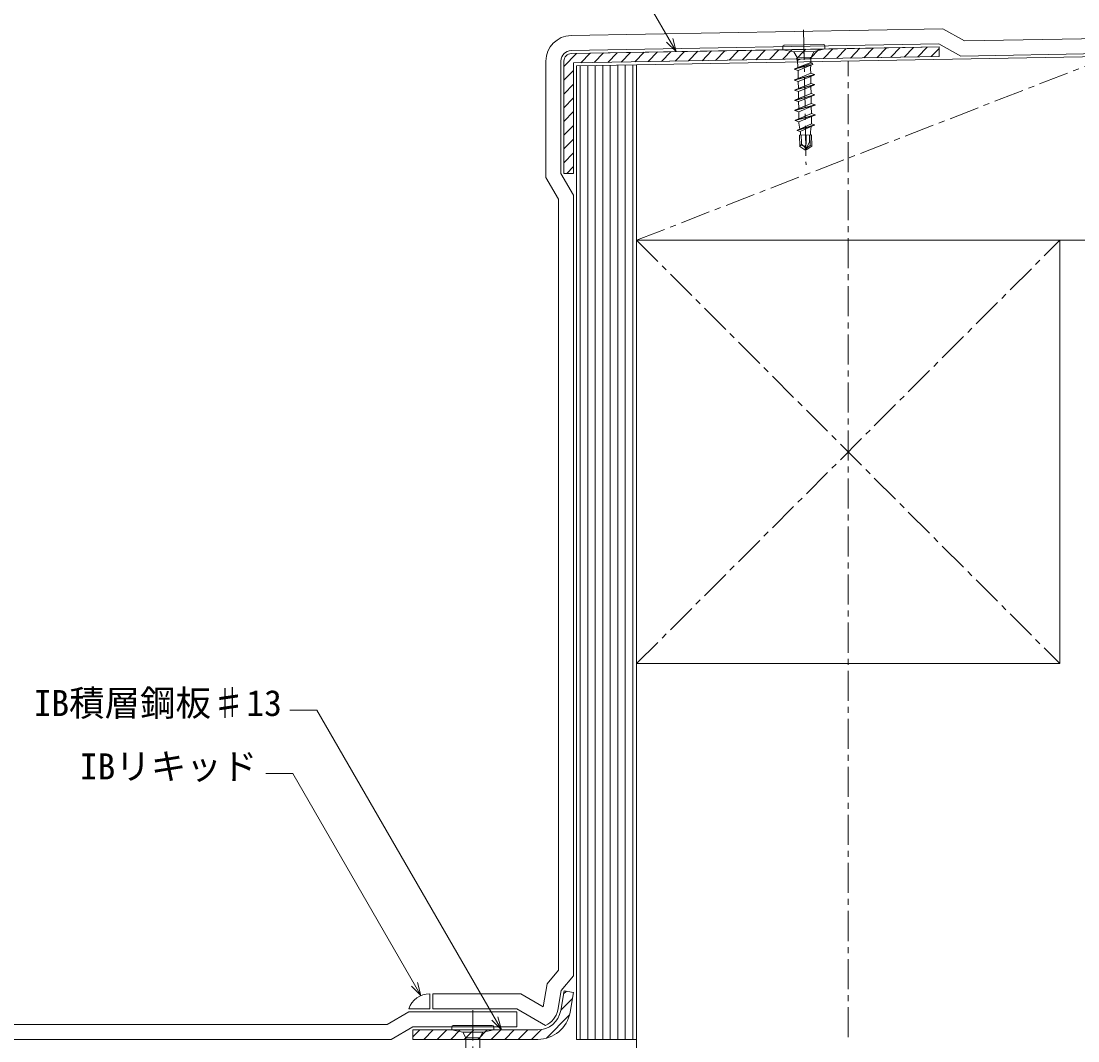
# Model space of a CAD drawing. Units: millimetres, scale not verified. Extents: x -630 to 630, y -446 to 446.
# Drawn here: x -163.5 to 188.5, y -193.6 to 145.9 of the extents above; entities that cross this region are included whole.
import ezdxf
from ezdxf.enums import TextEntityAlignment as Align

# ---------------------------------------------------------------- set-up
doc = ezdxf.new("R2010")
doc.units = ezdxf.units.MM
doc.header["$LTSCALE"] = 2
doc.linetypes.add('CHAIN1', pattern=[8, 5, -1, 1, -1])
for name, color, linetype, lineweight in [('0-2_文字', 5, 'Continuous', 9), ('0-6_躯体', 7, 'Continuous', 9), ('0-7_IBｼｰﾄ', 7, 'Continuous', 9), ('0-8_IBリキッド', 7, 'Continuous', 9), ('0-A_部材(積層鋼板)', 4, 'Continuous', 9), ('0-B_中心線', 7, 'CHAIN1', 9), ('0-C_野地板', 2, 'Continuous', 9), ('0-D_部材(ﾋﾞｽ類)', 7, 'Continuous', 9), ('0-E_寸法線', 7, 'Continuous', 9)]:
    doc.layers.add(name, color=color, linetype=linetype, lineweight=lineweight)
doc.styles.add('ＭＳ ゴシック', font='')
doc.styles.get('ＭＳ ゴシック').set_extended_font_data('MS Gothic')

msp = doc.modelspace()

# ---------------------------------------------------------------- linework, layer by layer
at = {"layer": '0-6_躯体'}
for p, q in [((41.524, 131.388), (358.024, 137.078)), ((41.524, 131.388), (21.524, 131.029)), ((21.524, 131.029), (21.524, -193.093)), ((41.524, 131.388), (41.524, -214.093)), ((41.524, 73.004), (199.524, 73.004)), ((21.524, -193.093), (41.524, -193.093))]:
    msp.add_line(p, q, dxfattribs=at)
msp.add_lwpolyline([(182.524, 73.004), (182.524, -67.996), (41.524, -67.996)], dxfattribs=at)
at = {"layer": '0-7_IBｼｰﾄ'}
for p, q in [((143.513, 143.39), (19.705, 141.164)), ((143.513, 143.39), (150.803, 139.354)), ((150.803, 139.354), (280.824, 141.691)), ((142.263, 138.367), (19.795, 136.165)), ((142.263, 138.367), (149.554, 134.33)), ((149.554, 134.33), (282.254, 136.716)), ((15.524, 86.621), (15.524, -170.103)), ((20.524, 87.96), (20.524, -171.922)), ((11.73, -174.625), (15.524, -170.103)), ((10.392, -182.209), (11.73, -174.625)), ((2.975, -177.927), (-26.356, -177.927)), ((-26.356, -182.927), (-26.356, -177.927)), ((10.392, -182.209), (2.975, -177.927)), ((1.635, -182.927), (-26.356, -182.927)), ((11.17, -188.431), (1.635, -182.927)), ((-34.356, -183.927), (-41.573, -188.093)), ((-41.573, -188.093), (-378.476, -188.093)), ((-33.016, -188.927), (-40.233, -193.093)), ((-33.016, -188.927), (1.635, -188.927)), ((-40.233, -193.093), (-378.476, -193.093))]:
    msp.add_line(p, q, dxfattribs=at)
for points in [[(11.358, 132.665), (11.358, 93.838), (15.524, 86.621)], [(16.358, 132.665), (16.358, 95.177), (20.524, 87.96)], [(15.266, -183.362), (16.421, -176.813), (20.524, -171.922)], [(1.635, -188.927), (1.635, -183.927), (-34.356, -183.927)]]:
    msp.add_lwpolyline(points, dxfattribs=at)
for centre, radius, start, end in [((19.858, 132.665), 8.5, 91.03, 180), ((19.858, 132.665), 3.5, 91.03, 180), ((8.635, -182.193), 6.733, 292.11188, 350)]:
    msp.add_arc(centre, radius, start, end, dxfattribs=at)
at = {"layer": '0-8_IBリキッド'}
for q in [(-27.356, -177.927), (-34.356, -182.927)]:
    msp.add_line((-27.356, -182.927), q, dxfattribs=at)
msp.add_arc((-27.356, -185.327), 7.4, 90, 161.07536, dxfattribs=at)
at = {"layer": '0-A_部材(積層鋼板)'}
for p, q in [((135.184, 134.072), (138.293, 137.295)), ((17.358, 130.831), (21.569, 135.197)), ((22.949, 132.054), (26.058, 135.277)), ((27.438, 132.135), (30.547, 135.358)), ((31.928, 132.216), (35.037, 135.439)), ((36.417, 132.296), (39.526, 135.519)), ((40.906, 132.377), (44.016, 135.6)), ((45.396, 132.458), (48.505, 135.681)), ((49.885, 132.539), (52.994, 135.762)), ((54.375, 132.619), (57.484, 135.842)), ((58.864, 132.7), (61.973, 135.923)), ((63.353, 132.781), (66.463, 136.004)), ((67.843, 132.861), (70.952, 136.084)), ((72.332, 132.942), (75.441, 136.165)), ((76.822, 133.023), (79.931, 136.246)), ((81.311, 133.104), (84.42, 136.327)), ((85.8, 133.184), (88.91, 136.407)), ((90.29, 133.265), (93.399, 136.488)), ((99.269, 133.426), (102.378, 136.649)), ((103.758, 133.507), (106.867, 136.73)), ((108.247, 133.588), (111.357, 136.811)), ((112.737, 133.669), (115.846, 136.892)), ((117.226, 133.749), (120.335, 136.972)), ((121.716, 133.83), (124.825, 137.053)), ((126.205, 133.911), (129.314, 137.134)), ((130.694, 133.991), (133.804, 137.214)), ((139.673, 134.153), (142.29, 136.865)), ((17.358, 126.258), (20.524, 129.541)), ((17.358, 121.685), (20.524, 124.968)), ((17.358, 117.112), (20.524, 120.395)), ((17.358, 112.539), (20.524, 115.822)), ((17.358, 107.966), (20.524, 111.249)), ((17.358, 103.393), (20.524, 106.676)), ((17.358, 98.82), (20.524, 102.103)), ((18.255, 95.177), (20.524, 97.53)), ((16.275, -183.398), (20.179, -179.494)), ((17.236, -177.946), (18.078, -177.105)), ((11.494, -192.669), (19.11, -185.053)), ((-33.016, -192.278), (-30.665, -189.927)), ((-29.341, -193.093), (-26.175, -189.927)), ((-24.851, -193.093), (-21.685, -189.927)), ((-20.361, -193.093), (-17.195, -189.927)), ((-11.381, -193.093), (-8.214, -189.927)), ((-6.891, -193.093), (-3.724, -189.927)), ((-2.401, -193.093), (0.766, -189.927)), ((2.089, -193.093), (5.256, -189.927)), ((6.58, -193.093), (9.853, -189.82)), ((8.635, -193.093), (-13.016, -193.093))]:
    msp.add_line(p, q, dxfattribs=at)
at = {"layer": '0-A_部材(積層鋼板)', "color": 7}
msp.add_line((20.524, 95.177), (20.524, 131.962), dxfattribs=at)
for points in [[(20.573, 132.012), (142.338, 134.201), (142.281, 137.367), (19.813, 135.165)], [(17.358, 132.665), (17.358, 95.177), (20.524, 95.177)], [(16.251, -183.536), (17.406, -176.986), (20.524, -177.536), (19.369, -184.086)], [(8.635, -193.093), (-33.016, -193.093), (-33.016, -189.927), (8.635, -189.927)]]:
    msp.add_lwpolyline(points, dxfattribs=at)
at = {"layer": '0-A_部材(積層鋼板)'}
for points in [[(142.338, 134.201), (142.281, 137.367), (97.288, 136.558), (97.345, 133.392)], [(-33.016, -193.093), (-33.016, -189.927), (-13.016, -189.927), (-13.016, -193.093)]]:
    msp.add_lwpolyline(points, close=True, dxfattribs=at)
for points in [[(20.573, 132.012), (97.345, 133.392), (97.288, 136.558), (19.813, 135.165)], [(94.779, 133.346), (97.299, 135.958), (97.888, 136.569)], [(17.358, 132.665), (17.358, 95.177), (20.524, 95.177), (20.524, 131.962)], [(16.251, -183.536), (17.406, -176.986), (20.524, -177.536), (19.369, -184.086)], [(-15.871, -193.093), (-13.016, -190.238), (-12.704, -189.927)], [(-13.016, -193.093), (-13.016, -189.927), (8.635, -189.927)]]:
    msp.add_lwpolyline(points, dxfattribs=at)
for centre, radius, start, end in [((19.858, 132.665), 2.5, 91.03, 180), ((20.574, 131.962), 0.05, 90, 180), ((8.635, -182.193), 7.733, 270, 350), ((8.635, -182.193), 10.9, 270, 350)]:
    msp.add_arc(centre, radius, start, end, dxfattribs=at)
at = {"layer": '0-A_部材(積層鋼板)', "color": 7}
for centre, radius, start, end in [((19.858, 132.665), 2.5, 91.03, 180), ((20.574, 131.962), 0.05, 91.03, 180), ((8.635, -182.193), 7.733, 270, 350), ((8.635, -182.193), 10.9, 270, 350)]:
    msp.add_arc(centre, radius, start, end, dxfattribs=at)
at = {"layer": '0-B_中心線'}
for p, q in [((97.171, 143.057), (97.98, 98.064)), ((41.524, 73.004), (199.524, 134.229)), ((112.024, -192.344), (112.024, 132.656)), ((41.524, 73.004), (182.524, -67.996)), ((41.524, -67.996), (182.524, 73.004)), ((-13.016, -183.427), (-13.016, -253.427))]:
    msp.add_line(p, q, dxfattribs=at)
at = {"layer": '0-C_野地板'}
for p, q in [((22.774, 131.051), (22.774, -193.093)), ((25.274, 131.096), (25.274, -193.093)), ((27.774, 131.141), (27.774, -193.093)), ((30.274, 131.186), (30.274, -193.093)), ((32.774, 131.231), (32.774, -193.093)), ((35.274, 131.276), (35.274, -193.093)), ((37.774, 131.321), (37.774, -193.093)), ((40.274, 131.366), (40.274, -193.093))]:
    msp.add_line(p, q, dxfattribs=at)
at = {"layer": '0-D_部材(ﾋﾞｽ類)'}
for p, q in [((90.289, 136.432), (90.271, 137.432)), ((103.76, 138.175), (90.762, 137.941)), ((104.287, 136.684), (104.269, 137.684)), ((104.287, 136.684), (90.289, 136.432)), ((93.953, 135.698), (90.289, 136.432)), ((100.652, 135.818), (93.953, 135.698)), ((93.953, 135.698), (94.977, 133.816)), ((99.696, 133.901), (94.977, 133.816)), ((94.977, 133.816), (94.986, 133.316)), ((100.652, 135.818), (99.696, 133.901)), ((99.696, 133.901), (99.705, 133.401)), ((100.652, 135.818), (104.287, 136.684)), ((100.149, 131.997), (94.055, 130.009)), ((94.055, 130.009), (95.28, 130.48)), ((100.296, 131.533), (94.057, 129.909)), ((95.959, 133.334), (94.883, 132.944)), ((94.883, 132.944), (94.986, 133.316)), ((94.883, 132.944), (95.154, 132.851)), ((99.705, 133.401), (94.986, 133.316)), ((96.381, 133.341), (95.154, 132.851)), ((95.154, 132.851), (95.28, 130.48)), ((99.542, 132.205), (95.28, 130.48)), ((99.526, 131.237), (95.315, 129.476)), ((99.506, 130.057), (99.526, 131.237)), ((100.296, 131.533), (99.526, 131.237)), ((99.562, 133.398), (99.542, 132.205)), ((100.149, 131.997), (99.542, 132.205)), ((100.296, 131.533), (100.149, 131.997)), ((94.057, 129.909), (94.055, 130.009)), ((94.057, 129.909), (95.315, 129.476)), ((94.121, 126.349), (95.363, 126.827)), ((100.792, 128.04), (94.123, 126.249)), ((95.315, 129.476), (95.363, 126.827)), ((99.532, 128.572), (95.363, 126.827)), ((99.55, 127.562), (95.381, 125.817)), ((99.506, 130.057), (99.532, 128.572)), ((100.79, 128.14), (99.532, 128.572)), ((100.792, 128.04), (99.55, 127.562)), ((99.55, 127.562), (99.592, 125.233)), ((94.123, 126.249), (94.121, 126.349)), ((94.123, 126.249), (95.381, 125.817)), ((94.181, 123.01), (95.423, 123.487)), ((100.852, 124.7), (94.183, 122.91)), ((95.381, 125.817), (95.423, 123.487)), ((99.592, 125.233), (95.423, 123.487)), ((99.61, 124.223), (95.441, 122.478)), ((100.85, 124.8), (99.592, 125.233)), ((100.852, 124.7), (99.61, 124.223)), ((99.61, 124.223), (99.652, 121.893)), ((94.183, 122.91), (94.181, 123.01)), ((94.183, 122.91), (95.441, 122.478)), ((94.241, 119.67), (95.483, 120.148)), ((100.912, 121.361), (94.243, 119.571)), ((95.441, 122.478), (95.483, 120.148)), ((99.652, 121.893), (95.483, 120.148)), ((99.67, 120.883), (95.501, 119.138)), ((100.91, 121.461), (99.652, 121.893)), ((100.912, 121.361), (99.67, 120.883)), ((99.67, 120.883), (99.712, 118.554)), ((94.243, 119.571), (94.241, 119.67)), ((94.243, 119.571), (95.501, 119.138)), ((94.301, 116.331), (95.543, 116.808)), ((94.303, 116.231), (94.301, 116.331)), ((100.972, 118.021), (94.303, 116.231)), ((94.303, 116.231), (95.561, 115.799)), ((95.501, 119.138), (95.543, 116.808)), ((99.712, 118.554), (95.543, 116.808)), ((99.73, 117.544), (95.561, 115.799)), ((100.97, 118.121), (99.712, 118.554)), ((100.972, 118.021), (99.73, 117.544)), ((99.73, 117.544), (99.772, 115.214)), ((94.361, 112.992), (95.603, 113.469)), ((94.363, 112.892), (94.361, 112.992)), ((101.032, 114.682), (94.363, 112.892)), ((94.363, 112.892), (95.621, 112.459)), ((95.561, 115.799), (95.603, 113.469)), ((99.772, 115.214), (95.603, 113.469)), ((99.791, 114.204), (95.621, 112.459)), ((101.03, 114.782), (99.772, 115.214)), ((101.032, 114.682), (99.791, 114.204)), ((99.791, 114.204), (99.828, 112.1)), ((95.021, 109.663), (95.934, 110.014)), ((95.023, 109.563), (95.021, 109.663)), ((100.787, 111.337), (95.023, 109.563)), ((95.023, 109.563), (96.056, 109.208)), ((95.629, 112.024), (95.621, 112.459)), ((95.629, 112.024), (95.934, 110.014)), ((99.791, 111.778), (95.934, 110.014)), ((99.692, 110.916), (96.056, 109.208)), ((96.056, 109.208), (96.083, 109.032)), ((99.692, 110.916), (99.482, 109.093)), ((100.787, 111.337), (99.692, 110.916)), ((99.828, 112.1), (99.791, 111.778)), ((100.785, 111.437), (99.791, 111.778)), ((95.811, 108.027), (99.79, 108.098)), ((95.879, 104.248), (95.811, 108.027)), ((96.083, 109.032), (96.101, 108.032)), ((96.458, 105.438), (96.411, 108.038)), ((97.97, 103.565), (99.134, 105.667)), ((98.046, 105.001), (97.991, 108.066)), ((99.134, 105.667), (99.09, 108.086)), ((99.354, 104.571), (99.29, 108.089)), ((99.482, 109.093), (99.5, 108.093)), ((99.79, 108.098), (99.858, 104.32)), ((96.02, 104.384), (95.879, 104.248)), ((95.879, 104.248), (97.528, 103.137)), ((96.985, 104.467), (97.1, 104.39)), ((97.89, 103.063), (97.528, 103.137)), ((97.713, 103.587), (97.89, 103.063)), ((97.8, 104.558), (98.046, 105.001)), ((99.354, 104.571), (97.97, 103.565)), ((97.97, 103.565), (98.25, 103.15)), ((99.858, 104.32), (98.25, 103.15)), ((99.354, 104.571), (99.858, 104.32)), ((-20.016, -189.927), (-20.016, -188.927)), ((-6.016, -189.927), (-20.016, -189.927)), ((-16.366, -190.727), (-20.016, -189.927)), ((-6.516, -188.427), (-19.516, -188.427)), ((-9.666, -190.727), (-6.016, -189.927)), ((-6.016, -189.927), (-6.016, -188.927)), ((-9.666, -190.727), (-16.366, -190.727)), ((-16.366, -190.727), (-15.376, -192.627)), ((-10.656, -192.627), (-15.376, -192.627)), ((-15.376, -192.627), (-15.376, -208.427)), ((-9.666, -190.727), (-10.656, -192.627)), ((-10.656, -192.627), (-10.656, -208.427))]:
    msp.add_line(p, q, dxfattribs=at)
for points in [[(100.792, 128.04), (100.79, 128.14), (94.121, 126.349)], [(100.852, 124.7), (100.85, 124.8), (94.181, 123.01)], [(100.912, 121.361), (100.91, 121.461), (94.241, 119.67)], [(100.972, 118.021), (100.97, 118.121), (94.301, 116.331)], [(101.032, 114.682), (101.03, 114.782), (94.361, 112.992)], [(100.787, 111.337), (100.785, 111.437), (95.021, 109.663)], [(97.97, 103.565), (97.89, 103.063), (98.25, 103.15)]]:
    msp.add_lwpolyline(points, dxfattribs=at)
for centre, radius, start, end in [((90.771, 137.441), 0.5, 91.03, 181.03), ((103.769, 137.675), 0.5, 1.03, 91.03), ((96.554, 103.827), 0.772, 56.03, 133.87567), ((95.03, 105.413), 1.428, 313.87567, 1.03), ((97.654, 105.46), 1.197, 181.03, 236.03), ((97.373, 104.795), 0.488, 236.03, 331.03), ((96.219, 103.082), 1.577, 18.70229, 56.03), ((98.855, 103.974), 1.206, 151.03, 198.70229), ((-19.516, -188.927), 0.5, 90, 180), ((-6.516, -188.927), 0.5, 0, 90)]:
    msp.add_arc(centre, radius, start, end, dxfattribs=at)
at = {"layer": '0-E_寸法線'}
for p, q in [((54.733, 135.793), (4.529, 222.749)), ((-64.948, -83.485), (-73.948, -83.485)), ((-3.494, -189.927), (-64.948, -83.485)), ((-72.97, -104.583), (-81.97, -104.583)), ((-30.278, -178.528), (-72.97, -104.583))]:
    msp.add_line(p, q, dxfattribs=at)
for points in [[(51.551, 138.975), (54.733, 135.793), (53.568, 140.14)], [(-33.46, -175.346), (-30.278, -178.528), (-31.442, -174.181)], [(-6.676, -186.745), (-3.494, -189.927), (-4.659, -185.58)]]:
    msp.add_lwpolyline(points, dxfattribs=at)

# ---------------------------------------------------------------- texts
at = {"layer": '0-2_文字', "color": 7, "style": 'ＭＳ ゴシック'}
for s, p in [('IB積層鋼板♯13', (-159.284, -88.029)), ('IBリキッド', (-143.897, -109.127))]:
    msp.add_text(s, height=8.666, dxfattribs=at).set_placement(p, align=Align.BOTTOM_LEFT)

doc.saveas('drawing.dxf')
